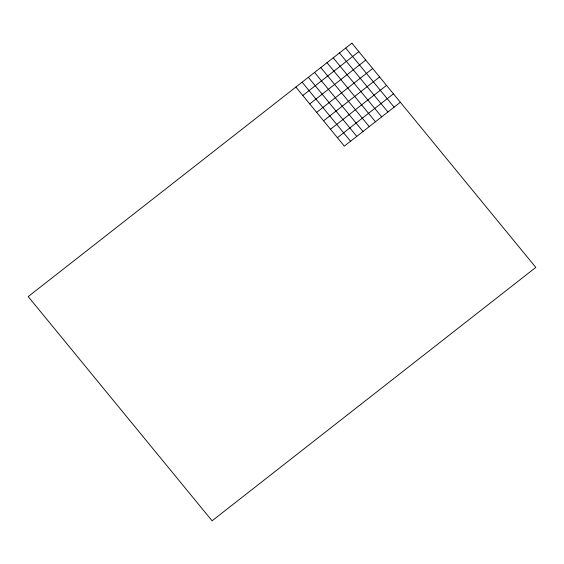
<?xml version="1.0" encoding="UTF-8"?>
<svg xmlns="http://www.w3.org/2000/svg" width="564" height="564" viewBox="0 0 564 564"><rect width="100%" height="100%" fill="white"/><g stroke="black" fill="none" stroke-linecap="round" stroke-linejoin="round"><path stroke-width="0.85" d="M302.812 95.492L358.838 51.634M309.728 103.931L365.754 60.073M316.651 112.37L372.677 68.512M323.567 120.809L379.6 76.951M330.49 129.248L386.516 85.39M337.413 137.679L393.439 93.828M400.355 102.26L344.329 146.118L295.888 87.053M345.69 48.067L394.13 107.139M339.465 52.945L387.905 112.01M333.239 57.817L381.68 116.882M327.014 62.689L375.455 121.753M320.789 67.56L369.23 126.625M314.564 72.432L363.004 131.504M308.339 77.31L356.779 136.375M302.114 82.182L350.554 141.247M351.915 43.195L28.2 296.593L212.085 520.805L535.8 267.406L351.915 43.195"/></g></svg>
